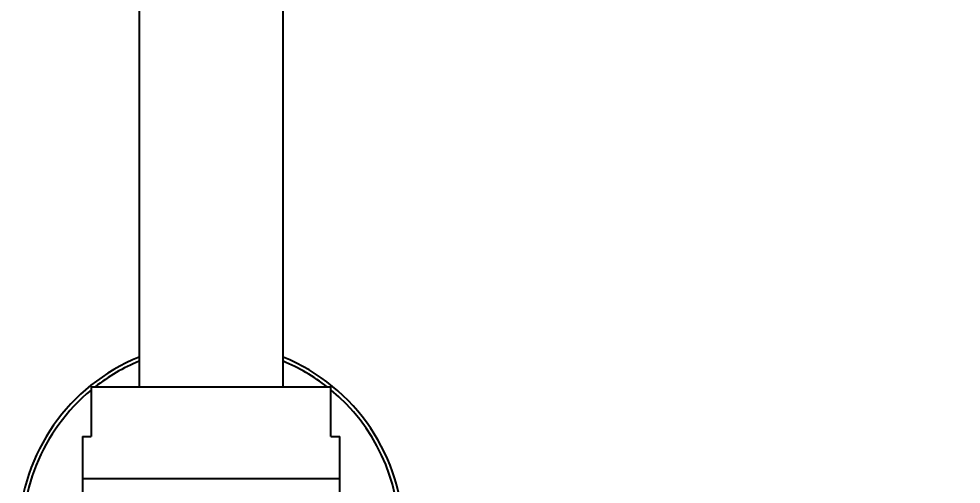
# Model space of a CAD drawing. Header units: millimetres. Extents: x 14183 to 14777, y -4239 to -3399.
# Drawn here: x 14385.88 to 14416.83, y -3728.96 to -3713.7 of the extents above; entities that cross this region are included whole.
import ezdxf

# ---------------------------------------------------------------- set-up
doc = ezdxf.new("R2010")
doc.units = ezdxf.units.MM
doc.header["$LTSCALE"] = 0.1
doc.layers.get('0').update_dxf_attribs({"lineweight": 15})
doc.layers.add('DIM', color=3, linetype='Continuous', lineweight=9)
doc.styles.add('ARIAL', font='arial.ttf')
doc.dimstyles.new('사본 ISO-25', dxfattribs={"dimtxt": 4, "dimasz": 3.5, "dimexe": 0.5, "dimexo": 0.625, "dimgap": 1.5, "dimtad": 1, "dimtih": 1, "dimtoh": 1, "dimdec": 1, "dimlfac": 4, "dimdsep": 46, "dimtxsty": 'ARIAL', "dimcen": 0, "dimclrd": 3, "dimclre": 3, "dimclrt": 3, "dimadec": 1, "dimazin": 0, "dimtfac": 1, "dimtdec": 1, "dimtmove": 0, "dimatfit": 3, "dimfxl": 1.25, "dimtfill": 1, "dimarcsym": 0})

# ---------------------------------------------------------------- blocks, each defined once
blk = doc.blocks.new('*D59')
at = {"layer": 'Defpoints', "color": 0, "transparency": 16777216}
for p in [(14392.195, -3643.287), (14495.735, -4145.343), (14510.029, -4145.343)]:
    blk.add_point(p, dxfattribs=at)
at = {"layer": 'DIM', "color": 3, "lineweight": -2, "transparency": 16777216}
for p, q in [((14392.82, -3643.287), (14510.529, -3643.287)), ((14510.029, -3646.787), (14510.029, -3891.374)), ((14510.029, -4141.843), (14510.029, -3899.618)), ((14496.36, -4145.343), (14510.529, -4145.343))]:
    blk.add_line(p, q, dxfattribs=at)
at = {"layer": 'DIM', "color": 3, "transparency": 16777216}
for points in [[(14509.446, -3646.787), (14510.612, -3646.787), (14510.029, -3643.287)], [(14509.446, -4141.843), (14510.612, -4141.843), (14510.029, -4145.343)]]:
    blk.add_solid(points, dxfattribs=at)
at = {"layer": 'DIM', "color": 3, "transparency": 16777216, "insert": (14510.029, -3895.496), "char_height": 4, "attachment_point": 5, "style": 'ARIAL', "bg_fill": 3, "box_fill_scale": 1.1, "bg_fill_color": 256, "bg_fill_true_color": 13158600, "bg_fill_transparency": 0}
blk.add_mtext('(2280)', dxfattribs=at)

msp = doc.modelspace()

# ---------------------------------------------------------------- linework, layer by layer
at = {"linetype": 'Continuous', "lineweight": 25}
for p, q in [((14389.832, -3675.46), (14389.832, -3725.774)), ((14394.557, -3725.774), (14394.557, -3675.46)), ((14388.257, -3725.774), (14388.257, -3727.399)), ((14388.257, -3725.774), (14396.132, -3725.774)), ((14396.132, -3727.399), (14396.132, -3725.774)), ((14387.97, -3727.399), (14387.97, -3728.774)), ((14387.97, -3727.399), (14388.257, -3727.399)), ((14396.132, -3727.399), (14396.42, -3727.399)), ((14396.42, -3728.774), (14396.42, -3727.399)), ((14387.97, -3728.774), (14387.97, -3732.524)), ((14387.97, -3728.774), (14392.195, -3728.774)), ((14392.195, -3728.774), (14396.42, -3728.774)), ((14396.42, -3732.524), (14396.42, -3728.774))]:
    msp.add_line(p, q, dxfattribs=at)
for radius, start, end in [(6.313, 111.9784, 244.1737), (6.312, 0, 68.0216), (6.188, 112.4464, 128.0123), (6.188, 51.9877, 67.5536), (6.188, 129.5212, 243.6122), (6.188, 0, 50.4788)]:
    msp.add_arc((14392.195, -3730.649), radius, start, end, dxfattribs=at)

# ---------------------------------------------------------------- next in the draw order: dimensions: what is measured, and where the dimension line sits
at = {"layer": 'DIM'}
dim = msp.add_linear_dim(base=(14510.029, -4145.343), p1=(14392.195, -3643.287), p2=(14495.735, -4145.343), angle=90, text='(2280)', dimstyle='사본 ISO-25', override={"dimtad": 0}, dxfattribs=at)
dim.commit()
dim.dimension.update_dxf_attribs({"geometry": '*D59', "text_midpoint": (14510.029, -3895.496), "dimtype": 160})

doc.saveas('drawing.dxf')
